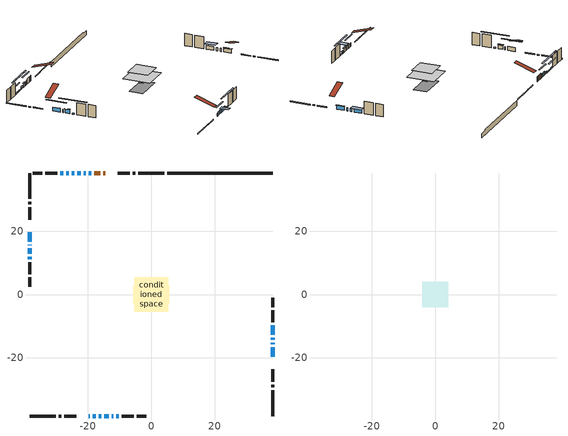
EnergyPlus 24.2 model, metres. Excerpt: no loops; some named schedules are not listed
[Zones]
conditioned space
 floor outside (Floor1 construction): -0.92,-0.92 -0.92,0.92 0.92,0.92 0.92,-0.92 z0.67
 floor adiabatic (AdiabaticFloorConstruction): -5.42,-5.42 -5.42,5.42 5.42,5.42 5.42,-5.42 z3.11
 floor foundation (Slab1 construction): -5.61,-2.72 -5.61,2.72 5.61,2.72 5.61,-2.72 z-1.34
 wall outside (RimJoist1 construction): 4.1,38.35 -4.08,38.35 / -38.35,-38.35 -30.18,-38.35 / -38.35,38.35 -38.35,30.18 / 38.35,-38.35 38.35,-30.18 z0.67:0.97
 wall outside (RimJoist2 construction): -5.01,38.35 -5.82,38.35 / -29.25,-38.35 -28.43,-38.35 / -38.35,29.25 -38.35,28.43 / 38.35,-29.25 38.35,-28.43 z0.67:0.97
 wall outside (RimJoist4 construction): -6.75,38.35 -10.62,38.35 / -27.5,-38.35 -23.63,-38.35 / -38.35,27.5 -38.35,23.63 / 38.35,-27.5 38.35,-23.63 z0.67:0.97
 wall outside (AdiabaticWallConstruction 1): -14.56,38.35 -15.19,38.35 / -16.11,38.35 -17.94,38.35 z0.67:2.7
 wall outside (AdiabaticWallConstruction): -19.7,-38.35 -19.38,-38.35 / -38.35,15.72 -38.35,15.51 / 38.35,-15.72 38.35,-15.19 / 38.35,-14.27 38.35,-13.63 z0.67:1.89; -18.86,38.35 -19.68,38.35 / -16.63,-38.35 -15.82,-38.35 z0.67:2.2; -18.45,-38.35 -17.56,-38.35 z0.67:2.12; -38.35,19.7 -38.35,16.65 / 38.35,-19.7 38.35,-16.65 / -38.35,14.58 -38.35,12.8 / 38.35,-12.7 38.35,-9.65 z0.67:2.19; -20.61,38.35 -21.37,38.35 z0.67:1.94; -22.3,38.35 -23.32,38.35 / -12.44,-38.35 -11.92,-38.35 z0.67:1.26; -14.89,-38.35 -13.36,-38.35 z0.67:2.07; -24.25,38.35 -25.06,38.35 / -25.99,38.35 -26.81,38.35 / -11,-38.35 -10.18,-38.35 / -38.35,11.87 -38.35,11.05 z0.67:1.08; -27.73,38.35 -28.75,38.35 z0.67:1.18
 wall outside (Wall1 construction): -29.68,38.35 -33.41,38.35 / -9.26,-38.35 -5.52,-38.35 / -38.35,10.13 -38.35,6.4 / 38.35,-8.72 38.35,-4.99 z0.67:5.55
 wall outside (Wall2 construction): -34.34,38.35 -37.42,38.35 / -4.59,-38.35 -1.51,-38.35 / -38.35,5.47 -38.35,2.39 / 38.35,-4.06 38.35,-0.98 z0.67:5.55
 wall foundation (FoundationWall1 construction): 5.02,38.35,-1.34 5.02,38.35,0.67 35.02,38.35,0.67 35.02,38.35,0.27 38.35,38.35,0.27 38.35,38.35,-1.34
 window (WindowConstruction 12): -19.7,-38.35 -19.38,-38.35 z0.67:1.89
 window (WindowConstruction 2): -18.87,38.35 -19.68,38.35 z0.67:2.19
 window (WindowConstruction 3): -18.45,-38.35 -17.56,-38.35 z0.67:2.12
 window (WindowConstruction 4): -16.63,-38.35 -15.82,-38.35 z0.67:2.19
 window (WindowConstruction 5): -38.35,19.7 -38.35,16.65 z0.67:2.19
 window (WindowConstruction 6): 38.35,-19.7 38.35,-16.65 z0.67:2.19
 window (WindowConstruction 7): -20.61,38.35 -21.37,38.35 z0.67:1.94
 window (WindowConstruction 8): -22.3,38.35 -23.32,38.35 z0.67:1.26
 window (WindowConstruction 13): -38.35,15.72 -38.35,15.51 z0.67:1.89
 window (WindowConstruction 9): -14.89,-38.35 -13.37,-38.35 z0.67:2.07
 window (WindowConstruction 10): -12.44,-38.35 -11.93,-38.35 z0.67:1.26
 window (WindowConstruction 11): -38.35,14.58 -38.35,12.8 z0.67:2.19
 window (WindowConstruction 16): -24.25,38.35 -25.06,38.35 z0.67:1.08
 window (WindowConstruction 17): -25.99,38.35 -26.8,38.35 z0.67:1.08
 window (WindowConstruction 18): -11,-38.35 -10.18,-38.35 z0.67:1.08
 window (WindowConstruction 19): -38.35,11.87 -38.35,11.06 z0.67:1.08
 window (WindowConstruction 14): 38.35,-15.72 38.35,-15.19 z0.67:1.89
 window (WindowConstruction 15): 38.35,-14.26 38.35,-13.63 z0.67:1.89
 window (WindowConstruction): 38.35,-12.7 38.35,-9.65 z0.67:2.19
 window (WindowConstruction 1): -27.73,38.35 -28.75,38.35 z0.67:1.18
 door (Door): -14.56,38.35 -15.19,38.35 z0.67:2.7
 door (Door 1): -16.12,38.35 -17.94,38.35 z0.67:2.7
 ceiling adiabatic (AdiabaticFloorConstruction): 5.42,-5.42 5.42,5.42 -5.42,5.42 -5.42,-5.42 z3.11
attic - vented
 floor to conditioned space (Floor2 construction Reversed): -4.04,-4.04 -4.04,4.04 4.04,4.04 4.04,-4.04 z5.55
 roof outside (Roof1 construction): -13.63,38.35,5.55 -13.63,30.48,8.17 -11.55,30.48,8.17 -11.55,38.35,5.55; -20.63,-38.35,5.55 -20.63,-30.48,8.17 -22.7,-30.48,8.17 -22.7,-38.35,5.55; -38.35,20.63,5.55 -30.48,20.63,8.17 -30.48,22.7,8.17 -38.35,22.7,5.55; 38.35,-20.63,5.55 30.48,-20.63,8.17 30.48,-22.7,8.17 38.35,-22.7,5.55
shading: -22.32,38.35 -16.23,38.35 -16.23,38.76 -22.32,38.76 z4.83; -14.92,-38.35 -21.09,-38.35 -21.09,-38.76 -14.92,-38.76 z4.76; -15.21,-38.35 -17.24,-38.35 -17.24,-41.7 -15.21,-41.7 z2.8; -38.35,14.01 -38.35,22.34 -38.76,22.34 -38.76,14.01 z4.83; 38.35,-16.45 38.35,-19.9 38.76,-19.9 38.76,-16.45 z2.4; -21.57,38.35 -20.41,38.35 -20.41,38.76 -21.57,38.76 z2.14; -23.52,38.35 -22.1,38.35 -22.1,38.76 -23.52,38.76 z1.46; -13.16,-38.35 -15.09,-38.35 -15.09,-38.76 -13.16,-38.76 z2.27; -11.73,-38.35 -12.64,-38.35 -12.64,-38.76 -11.73,-38.76 z1.46; -38.35,12.6 -38.35,14.78 -38.76,14.78 -38.76,12.6 z2.4; -30.35,38.35 -18.96,38.35 -18.96,38.76 -30.35,38.76 z6.37; -32.1,38.35 -20.7,38.35 -20.7,38.76 -32.1,38.76 z6.37; -4.89,-38.35 -16.29,-38.35 -16.29,-38.76 -4.89,-38.76 z6.37; -38.35,5.77 -38.35,17.16 -38.76,17.16 -38.76,5.77 z6.37; 38.35,-9.04 38.35,-13.31 40.33,-13.31 40.33,-9.04 z2.8; -31.39,38.35 -25.09,38.35 -25.09,38.76 -31.39,38.76 z3.82
[Building]
Building 1: Terrain=Suburbs
[Site:Location]
Erieau AUT_ON: Latitude {deg}=42.25; Longitude {deg}=-81.9; Time Zone {hr}=-5; Elevation {m}=178; Keep Site Location Information=Yes
[Site:GroundTemperature:Shallow]
5.2292, 3.30147, 3.1471, 4.0619, 7.73432, 11.3896, 14.5586, 16.5661, 16.7366, 15.1039, 12.0157, 8.47254
[Site:WaterMainsTemperature]
Calculation Method=Schedule; Temperature Schedule=mains temperature schedule
[Material] Roughness=Rough; Thermal Absorptance=0.9
Name | Thickness {m} | Conductivity {W/m-K} | Density {kg/m3} | Specific Heat {J/kg-K} | Solar Absorptance | Visible Absorptance
asphalt or fiberglass shingles | 0.00635 | 0.162714 | 1121.4 | 1465.45 | 0.4 | 0.4
ceiling stud and cavity | 0.1397 | 0.0764328 | 65.682 | 1177.47 | 0.7 | 0.7
concrete 4.0 in. | 0.1016 | 1.803125 | 2242.8 | 837.4 | 0.7 | 0.7
concrete 8.0 in. | 0.2032 | 1.803125 | 2242.8 | 837.4 | 0.7 | 0.7
door material | 0.04445 | 0.053851 | 512.64 | 1214.23 | 0.7 | 0.7
door material 1 | 0.04445 | 0.188738 | 512.64 | 1214.23 | 0.7 | 0.7
exterior vertical ins | 0.00733033 | 0.029427 | 32.04 | 1214.23 | 0.7 | 0.7
floor covering | 0.0127 | 0.0433444 | 54.468 | 1339.84 | 0.6 | 0.6
floor rigid ins; wall rigid ins | 0.512978 | 0.029427 | 32.04 | 1214.23 | 0.7 | 0.7
floor stud and cavity | 0.1397 | 0.0776907 | 92.3553 | 1139.71 | 0.7 | 0.7
floor stud and cavity 1 | 0.1397 | 1.75129 | 37.0049 | 1207.88 | 0.7 | 0.7
furniture material conditioned space 1 | 0.1524 | 0.115458 | 640.8 | 1214.23 | 0.6 | 0.6
gypsum board | 0.0127 | 0.160291 | 801 | 837.4 | 0.6 | 0.6
gypsum board 1 | 0.0127 | 0.160291 | 801 | 837.4 | 0.7 | 0.7
osb sheathing 0.5 in. | 0.0127 | 0.115458 | 512.64 | 1214.23 | 0.7 | 0.7
osb sheathing 0.75 in. | 0.01905 | 0.115458 | 512.64 | 1214.23 | 0.7 | 0.7
osb sheathing 2.0 in. | 0.0508 | 0.115458 | 512.64 | 1214.23 | 0.7 | 0.7
rim joist rigid ins | 0.051816 | 0.029427 | 32.04 | 1214.23 | 0.7 | 0.7
rim joist stud and cavity | 0.0508 | 0.107068 | 50.32683 | 1063.81 | 0.6 | 0.6
rim joist stud and cavity 1 | 0.0508 | 0.141021 | 125.044 | 1163.47 | 0.6 | 0.6
rim joist stud and cavity 2 | 0.0508 | 0.311623 | 125.044 | 1163.47 | 0.6 | 0.6
wall stud and cavity | 0.1397 | 0.247938 | 139.0536 | 1170.24 | 0.7 | 0.7
wall stud and cavity 1 | 0.1397 | 0.247165 | 139.0536 | 1170.24 | 0.7 | 0.7
wall stud and cavity 2 | 0.0889 | 0.380278 | 52.3479 | 1209.89 | 0.7 | 0.7
wall stud and cavity 3 | 0.0889 | 0.391764 | 83.0341 | 1211.67 | 0.7 | 0.7
wood siding | 0.0254 | 0.102417 | 544.68 | 1172.36 | 0.4 | 0.4
wood siding 1; wood siding 2; wood siding 3 | 0.0254 | 0.102417 | 544.68 | 1172.36 | 0.7 | 0.7
[WindowMaterial:SimpleGlazingSystem]
Name | U-Factor {W/m2-K} | Solar Heat Gain Coefficient
WindowMaterial | 5.8614 | 0.77
WindowMaterial 1 | 5.00743 | 0.62
WindowMaterial 10 | 5.46451 | 0.7
WindowMaterial 11 | 5.05796 | 0.63
WindowMaterial 12 | 3.02467 | 0.56
WindowMaterial 2 | 5.652449 | 0.74
WindowMaterial 3 | 5.68141 | 0.74
WindowMaterial 4 | 5.58034 | 0.72
WindowMaterial 5 | 5.08124 | 0.63
WindowMaterial 6 | 5.84096 | 0.77
WindowMaterial 7 | 5.69106 | 0.74
WindowMaterial 8 | 3.00253 | 0.58
WindowMaterial 9 | 4.65085 | 0.56
[Construction]
AdiabaticFloorConstruction: floor stud and cavity 1, floor rigid ins, osb sheathing 0.75 in., floor covering
AdiabaticWallConstruction: wood siding 2, wall rigid ins, wall stud and cavity 2, gypsum board
AdiabaticWallConstruction 1: wood siding 3, wall rigid ins, wall stud and cavity 2, gypsum board
Door: door material
Door 1: door material 1
Floor1 construction: floor stud and cavity, osb sheathing 0.75 in., floor covering
Floor2 construction Reversed: gypsum board, ceiling stud and cavity
FoundationWall1 construction: concrete 8.0 in., gypsum board 1
furniture construction conditioned space 1: furniture material conditioned space 1
PartitionWallConstruction: gypsum board, wall stud and cavity 3, gypsum board
RimJoist1 construction: wood siding 1, rim joist stud and cavity
RimJoist2 construction: wood siding 1, osb sheathing 2.0 in., rim joist stud and cavity 1
RimJoist4 construction: wood siding 1, rim joist rigid ins, osb sheathing 2.0 in., rim joist stud and cavity 2
Roof1 construction: asphalt or fiberglass shingles
Slab1 construction: concrete 4.0 in.
Wall1 construction: wood siding, osb sheathing 0.5 in., wall stud and cavity, gypsum board
Wall2 construction: wood siding, osb sheathing 0.5 in., wall stud and cavity 1, gypsum board
WindowConstruction; WindowConstruction 5; WindowConstruction 6: WindowMaterial
WindowConstruction 1; WindowConstruction 13: WindowMaterial 1
WindowConstruction 10; WindowConstruction 8: WindowMaterial 5
WindowConstruction 11: WindowMaterial 7
WindowConstruction 12: WindowMaterial 8
WindowConstruction 14: WindowMaterial 9
WindowConstruction 15: WindowMaterial 10
WindowConstruction 16: WindowMaterial 11
WindowConstruction 17; WindowConstruction 18; WindowConstruction 19: WindowMaterial 12
WindowConstruction 2; WindowConstruction 4: WindowMaterial 2
WindowConstruction 3: WindowMaterial 3
WindowConstruction 7: WindowMaterial 4
WindowConstruction 9: WindowMaterial 6
[Zone] Multiplier=1; Part of Total Floor Area=Yes
Name | Volume {m3}
attic - vented | 27.8239
conditioned space | 452.4
[Space]
Name | Zone | Volume {m3}
attic - vented 1 | attic - vented | 27.8239
conditioned space 1 | conditioned space | 452.4
[ZoneInfiltration:EffectiveLeakageArea]
infil attic - vented 1: Zone or Space=attic - vented 1; Schedule=Always On Discrete; Effective Air Leakage Area {cm2}=3135.36; Stack Coefficient=0.000182468; Wind Coefficient=9.12669e-06
[ZoneMixing]
whole house fan mix: Zone or Space=attic - vented; Schedule=Always On Continuous; Design Flow Rate Calculation Method=Flow/Zone; Design Flow Rate {m3/s}=0; Source Zone or Space=conditioned space
[SurfaceProperty:ExposedFoundationPerimeter]
Slab1: Exposed Perimeter Calculation Method=TotalExposedPerimeter; Total Exposed Perimeter {m}=33.326
[InternalMass] Zone or ZoneList=conditioned space; Space or SpaceList=conditioned space 1
Name | Construction | Surface Area {m2}
furniture mass conditioned space 1 | furniture construction conditioned space 1 | 72.7239
partition wall mass | PartitionWallConstruction | 181.81
[Lights]
interior lighting: Zone or ZoneList or Space or SpaceList=conditioned space 1; Schedule=interior lighting schedule; Design Level Calculation Method=LightingLevel; Lighting Level {W}=343.2; Return Air Fraction=0; Fraction Radiant=0.6; Fraction Visible=0.2; Fraction Replaceable=1
[People]
occupants: Zone or ZoneList or Space or SpaceList=conditioned space 1; Number of People Schedule=occupants schedule; Number of People Calculation Method=People; Number of People=3; Fraction Radiant=0.314171; Sensible Heat Fraction=0.56303; Activity Level Schedule=occupants activity schedule; Carbon Dioxide Generation Rate {m3/s-W}=0; Enable ASHRAE 55 Comfort Warnings=No; Mean Radiant Temperature Calculation Type=EnclosureAveraged
[ElectricEquipment] Zone or ZoneList or Space or SpaceList=conditioned space 1; Design Level Calculation Method=EquipmentLevel
Name | Schedule | Design Level {W} | Fraction Latent | Fraction Radiant | Fraction Lost
clothes dryer | clothes dryer schedule | 140.772 | 0.015 | 0.081 | 0.85
clothes washer | clothes washer schedule | 32.1985 | 0.03 | 0.162 | 0.7
cooking range | cooking range schedule | 215.147 | 0.08 | 0.432 | 0.2
dishwasher | dishwasher schedule | 66.8632 | 0.3 | 0.18 | 0.4
fridge | fridge schedule | 72.9452 | 0 | 0.6 | 0
mech vent bath fan 0 | mech vent bath fan 0 schedule | 50.2 | 0 | 0 | 1
mech vent house fan | mech vent house fan schedule | 0 | 0 | 0 | 1
mech vent house fan cfis | mech vent house fan cfis schedule | 0 | 0 | 0 | 0
misc plug loads | misc plug loads schedule | 494.7 | 0.045 | 0.513 | 0.1
whole house fan | Always On Discrete | 0 | 0 | 0 | 1
[OtherEquipment] Zone or ZoneList or Space or SpaceList=conditioned space 1; Design Level Calculation Method=EquipmentLevel
Name | Fuel Type | Schedule | Design Level {W} | Fraction Latent | Fraction Radiant | Fraction Lost
clothes dryer 1 | Electricity | clothes dryer schedule | 0 | 0.015 | 0.081 | 0.85
cooking range 1 | Electricity | cooking range schedule | 0 | 0.08 | 0.432 | 0.2
general water use latent | None | general water use schedule | 62.594 | 1 | 0 | 0
general water use sensible | None | general water use schedule | -61.6891 | 0 | 0.6 | 0
mech vent house fan latent load | None | Always On Discrete | 0 | 1 | 0 | 0
mech vent house fan sensible load | None | Always On Discrete | 0 | 0 | 0 | 0
water heater energy adjustment1 | NaturalGas | Always On Discrete | 0.01 | 0 | 0 | 1
[ZoneInfiltration:DesignFlowRate] Zone or ZoneList or Space or SpaceList=conditioned space 1; Schedule=Always On Discrete; Design Flow Rate Calculation Method=Flow/Zone; Design Flow Rate {m3/s}=0
infil flow; natural vent flow; whole house fan flow
[Foundation:Kiva]
Foundation Kiva 1: Initial Indoor Air Temperature {C}=18; Wall Height Above Grade {m}=0.670011; Wall Depth Below Slab {m}=0.2032; Custom Block Material Name 1=exterior vertical ins; Custom Block Depth 1 {m}=2.01; Custom Block X Position 1 {m}=0.2159; Custom Block Z Position 1 {m}=0
[Foundation:Kiva:Settings]
Soil Conductivity {W/m-K}=0.849921; Soil Density {kg/m3}=1842.3; Soil Specific Heat {J/kg-K}=418.7; Ground Solar Absorptivity=0.9; Ground Thermal Absorptivity=0.9; Ground Surface Roughness {m}=0.03; Far-Field Width {m}=40; Deep-Ground Boundary Condition=ZeroFlux; Deep-Ground Depth {m}=40; Minimum Cell Dimension {m}=0.2; Maximum Cell Growth Coefficient=3; Simulation Timestep=Timestep
[Exterior:Lights]
exterior lighting: Schedule=exterior lighting schedule; Design Level {W}=75.6
[Schedule:Constant]
Name | Hourly Value
Always On Continuous; mech vent house fan schedule; mech vent house fan cfis schedule; Always On Discrete | 1
occupants activity schedule | 117.228
fridge schedule | 0
[Schedule:Week:Daily]
interior lighting schedule Week Rule - Jan1-Jan27: interior lighting schedule day, interior lighting schedule day, interior lighting schedule day, interior lighting schedule day, interior lighting schedule day, interior lighting schedule day, interior lighting schedule day, interior lighting schedule default day, interior lighting schedule default day, interior lighting schedule default day, interior lighting schedule default day, interior lighting schedule default day
interior lighting schedule Week Rule - Jan28-Feb3: interior lighting schedule day, interior lighting schedule day, interior lighting schedule day, interior lighting schedule day, interior lighting schedule day 1, interior lighting schedule day 1, interior lighting schedule day 1, interior lighting schedule default day, interior lighting schedule default day, interior lighting schedule default day, interior lighting schedule default day, interior lighting schedule default day
interior lighting schedule Week Rule - Feb4-Feb24: interior lighting schedule day 1, interior lighting schedule day 1, interior lighting schedule day 1, interior lighting schedule day 1, interior lighting schedule day 1, interior lighting schedule day 1, interior lighting schedule day 1, interior lighting schedule default day, interior lighting schedule default day, interior lighting schedule default day, interior lighting schedule default day, interior lighting schedule default day
interior lighting schedule Week Rule - Feb25-Mar3: interior lighting schedule day 1, interior lighting schedule day 1, interior lighting schedule day 1, interior lighting schedule day 1, interior lighting schedule day 2, interior lighting schedule day 2, interior lighting schedule day 2, interior lighting schedule default day, interior lighting schedule default day, interior lighting schedule default day, interior lighting schedule default day, interior lighting schedule default day
interior lighting schedule Week Rule - Mar4-Mar31: interior lighting schedule day 2, interior lighting schedule day 2, interior lighting schedule day 2, interior lighting schedule day 2, interior lighting schedule day 2, interior lighting schedule day 2, interior lighting schedule day 2, interior lighting schedule default day, interior lighting schedule default day, interior lighting schedule default day, interior lighting schedule default day, interior lighting schedule default day
interior lighting schedule Week Rule - Apr1-Apr28: interior lighting schedule day 3, interior lighting schedule day 3, interior lighting schedule day 3, interior lighting schedule day 3, interior lighting schedule day 3, interior lighting schedule day 3, interior lighting schedule day 3, interior lighting schedule default day, interior lighting schedule default day, interior lighting schedule default day, interior lighting schedule default day, interior lighting schedule default day
interior lighting schedule Week Rule - Apr29-May5: interior lighting schedule day 3, interior lighting schedule day 3, interior lighting schedule day 4, interior lighting schedule day 4, interior lighting schedule day 4, interior lighting schedule day 4, interior lighting schedule day 4, interior lighting schedule default day, interior lighting schedule default day, interior lighting schedule default day, interior lighting schedule default day, interior lighting schedule default day
interior lighting schedule Week Rule - May6-May26: interior lighting schedule day 4, interior lighting schedule day 4, interior lighting schedule day 4, interior lighting schedule day 4, interior lighting schedule day 4, interior lighting schedule day 4, interior lighting schedule day 4, interior lighting schedule default day, interior lighting schedule default day, interior lighting schedule default day, interior lighting schedule default day, interior lighting schedule default day
interior lighting schedule Week Rule - May27-Jun2: interior lighting schedule day 4, interior lighting schedule day 4, interior lighting schedule day 4, interior lighting schedule day 4, interior lighting schedule day 4, interior lighting schedule day 5, interior lighting schedule day 5, interior lighting schedule default day, interior lighting schedule default day, interior lighting schedule default day, interior lighting schedule default day, interior lighting schedule default day
interior lighting schedule Week Rule - Jun3-Jun30: interior lighting schedule day 5, interior lighting schedule day 5, interior lighting schedule day 5, interior lighting schedule day 5, interior lighting schedule day 5, interior lighting schedule day 5, interior lighting schedule day 5, interior lighting schedule default day, interior lighting schedule default day, interior lighting schedule default day, interior lighting schedule default day, interior lighting schedule default day
interior lighting schedule Week Rule - Jul1-Jul28: interior lighting schedule day 6, interior lighting schedule day 6, interior lighting schedule day 6, interior lighting schedule day 6, interior lighting schedule day 6, interior lighting schedule day 6, interior lighting schedule day 6, interior lighting schedule default day, interior lighting schedule default day, interior lighting schedule default day, interior lighting schedule default day, interior lighting schedule default day
interior lighting schedule Week Rule - Jul29-Aug4: interior lighting schedule day 6, interior lighting schedule day 6, interior lighting schedule day 6, interior lighting schedule day 7, interior lighting schedule day 7, interior lighting schedule day 7, interior lighting schedule day 7, interior lighting schedule default day, interior lighting schedule default day, interior lighting schedule default day, interior lighting schedule default day, interior lighting schedule default day
interior lighting schedule Week Rule - Aug5-Aug25: interior lighting schedule day 7, interior lighting schedule day 7, interior lighting schedule day 7, interior lighting schedule day 7, interior lighting schedule day 7, interior lighting schedule day 7, interior lighting schedule day 7, interior lighting schedule default day, interior lighting schedule default day, interior lighting schedule default day, interior lighting schedule default day, interior lighting schedule default day
interior lighting schedule Week Rule - Aug26-Sep1: interior lighting schedule day 7, interior lighting schedule day 7, interior lighting schedule day 7, interior lighting schedule day 7, interior lighting schedule day 7, interior lighting schedule day 7, interior lighting schedule day 8, interior lighting schedule default day, interior lighting schedule default day, interior lighting schedule default day, interior lighting schedule default day, interior lighting schedule default day
interior lighting schedule Week Rule - Sep2-Sep29: interior lighting schedule day 8, interior lighting schedule day 8, interior lighting schedule day 8, interior lighting schedule day 8, interior lighting schedule day 8, interior lighting schedule day 8, interior lighting schedule day 8, interior lighting schedule default day, interior lighting schedule default day, interior lighting schedule default day, interior lighting schedule default day, interior lighting schedule default day
interior lighting schedule Week Rule - Sep30-Oct6: interior lighting schedule day 8, interior lighting schedule day 9, interior lighting schedule day 9, interior lighting schedule day 9, interior lighting schedule day 9, interior lighting schedule day 9, interior lighting schedule day 9, interior lighting schedule default day, interior lighting schedule default day, interior lighting schedule default day, interior lighting schedule default day, interior lighting schedule default day
interior lighting schedule Week Rule - Oct7-Oct27: interior lighting schedule day 9, interior lighting schedule day 9, interior lighting schedule day 9, interior lighting schedule day 9, interior lighting schedule day 9, interior lighting schedule day 9, interior lighting schedule day 9, interior lighting schedule default day, interior lighting schedule default day, interior lighting schedule default day, interior lighting schedule default day, interior lighting schedule default day
interior lighting schedule Week Rule - Oct28-Nov3: interior lighting schedule day 9, interior lighting schedule day 9, interior lighting schedule day 9, interior lighting schedule day 9, interior lighting schedule day 10, interior lighting schedule day 10, interior lighting schedule day 10, interior lighting schedule default day, interior lighting schedule default day, interior lighting schedule default day, interior lighting schedule default day, interior lighting schedule default day
interior lighting schedule Week Rule - Nov4-Nov24: interior lighting schedule day 10, interior lighting schedule day 10, interior lighting schedule day 10, interior lighting schedule day 10, interior lighting schedule day 10, interior lighting schedule day 10, interior lighting schedule day 10, interior lighting schedule default day, interior lighting schedule default day, interior lighting schedule default day, interior lighting schedule default day, interior lighting schedule default day
interior lighting schedule Week Rule - Nov25-Dec1: interior lighting schedule day 10, interior lighting schedule day 10, interior lighting schedule day 10, interior lighting schedule day 10, interior lighting schedule day 10, interior lighting schedule day 10, interior lighting schedule day 11, interior lighting schedule default day, interior lighting schedule default day, interior lighting schedule default day, interior lighting schedule default day, interior lighting schedule default day
interior lighting schedule Week Rule - Dec2-Dec31: interior lighting schedule day 11, interior lighting schedule day 11, interior lighting schedule day 11, interior lighting schedule day 11, interior lighting schedule day 11, interior lighting schedule day 11, interior lighting schedule day 11, interior lighting schedule default day, interior lighting schedule default day, interior lighting schedule default day, interior lighting schedule default day, interior lighting schedule default day
occupants schedule Week Rule - Jan1-Dec31: occupants schedule day, occupants schedule day, occupants schedule day, occupants schedule day, occupants schedule day, occupants schedule day, occupants schedule day, occupants schedule default day, occupants schedule default day, occupants schedule default day, occupants schedule default day, occupants schedule default day
clothes dryer schedule Week Rule - Jan1-Dec31: clothes dryer schedule day, clothes dryer schedule day, clothes dryer schedule day, clothes dryer schedule day, clothes dryer schedule day, clothes dryer schedule day, clothes dryer schedule day, clothes dryer schedule default day, clothes dryer schedule default day, clothes dryer schedule default day, clothes dryer schedule default day, clothes dryer schedule default day
clothes washer schedule Week Rule - Jan1-Dec31: clothes washer schedule day, clothes washer schedule day, clothes washer schedule day, clothes washer schedule day, clothes washer schedule day, clothes washer schedule day, clothes washer schedule day, clothes washer schedule default day, clothes washer schedule default day, clothes washer schedule default day, clothes washer schedule default day, clothes washer schedule default day
cooking range schedule Week Rule - Jan1-Dec31: cooking range schedule day, cooking range schedule day, cooking range schedule day, cooking range schedule day, cooking range schedule day, cooking range schedule day, cooking range schedule day, cooking range schedule default day, cooking range schedule default day, cooking range schedule default day, cooking range schedule default day, cooking range schedule default day
dishwasher schedule Week Rule - Jan1-Dec31: dishwasher schedule day, dishwasher schedule day, dishwasher schedule day, dishwasher schedule day, dishwasher schedule day, dishwasher schedule day, dishwasher schedule day, dishwasher schedule default day, dishwasher schedule default day, dishwasher schedule default day, dishwasher schedule default day, dishwasher schedule default day
mech vent bath fan 0 schedule Week Rule - Jan1-Dec31: mech vent bath fan 0 schedule day, mech vent bath fan 0 schedule day, mech vent bath fan 0 schedule day, mech vent bath fan 0 schedule day, mech vent bath fan 0 schedule day, mech vent bath fan 0 schedule day, mech vent bath fan 0 schedule day, mech vent bath fan 0 schedule default day, mech vent bath fan 0 schedule default day, mech vent bath fan 0 schedule default day, mech vent bath fan 0 schedule default day, mech vent bath fan 0 schedule default day
misc plug loads schedule Week Rule - Jan1-Dec31: misc plug loads schedule day, misc plug loads schedule day, misc plug loads schedule day, misc plug loads schedule day, misc plug loads schedule day, misc plug loads schedule day, misc plug loads schedule day, misc plug loads schedule default day, misc plug loads schedule default day, misc plug loads schedule default day, misc plug loads schedule default day, misc plug loads schedule default day
general water use schedule Week Rule - Jan1-Dec31: general water use schedule day, general water use schedule day, general water use schedule day, general water use schedule day, general water use schedule day, general water use schedule day, general water use schedule day, general water use schedule default day, general water use schedule default day, general water use schedule default day, general water use schedule default day, general water use schedule default day
exterior lighting schedule Week Rule - Jan1-Jan27: exterior lighting schedule day, exterior lighting schedule day, exterior lighting schedule day, exterior lighting schedule day, exterior lighting schedule day, exterior lighting schedule day, exterior lighting schedule day, exterior lighting schedule default day, exterior lighting schedule default day, exterior lighting schedule default day, exterior lighting schedule default day, exterior lighting schedule default day
exterior lighting schedule Week Rule - Jan28-Feb3: exterior lighting schedule day, exterior lighting schedule day, exterior lighting schedule day, exterior lighting schedule day, exterior lighting schedule day 1, exterior lighting schedule day 1, exterior lighting schedule day 1, exterior lighting schedule default day, exterior lighting schedule default day, exterior lighting schedule default day, exterior lighting schedule default day, exterior lighting schedule default day
exterior lighting schedule Week Rule - Feb4-Feb24: exterior lighting schedule day 1, exterior lighting schedule day 1, exterior lighting schedule day 1, exterior lighting schedule day 1, exterior lighting schedule day 1, exterior lighting schedule day 1, exterior lighting schedule day 1, exterior lighting schedule default day, exterior lighting schedule default day, exterior lighting schedule default day, exterior lighting schedule default day, exterior lighting schedule default day
exterior lighting schedule Week Rule - Feb25-Mar3: exterior lighting schedule day 1, exterior lighting schedule day 1, exterior lighting schedule day 1, exterior lighting schedule day 1, exterior lighting schedule day 2, exterior lighting schedule day 2, exterior lighting schedule day 2, exterior lighting schedule default day, exterior lighting schedule default day, exterior lighting schedule default day, exterior lighting schedule default day, exterior lighting schedule default day
exterior lighting schedule Week Rule - Mar4-Mar31: exterior lighting schedule day 2, exterior lighting schedule day 2, exterior lighting schedule day 2, exterior lighting schedule day 2, exterior lighting schedule day 2, exterior lighting schedule day 2, exterior lighting schedule day 2, exterior lighting schedule default day, exterior lighting schedule default day, exterior lighting schedule default day, exterior lighting schedule default day, exterior lighting schedule default day
exterior lighting schedule Week Rule - Apr1-Apr28: exterior lighting schedule day 3, exterior lighting schedule day 3, exterior lighting schedule day 3, exterior lighting schedule day 3, exterior lighting schedule day 3, exterior lighting schedule day 3, exterior lighting schedule day 3, exterior lighting schedule default day, exterior lighting schedule default day, exterior lighting schedule default day, exterior lighting schedule default day, exterior lighting schedule default day
exterior lighting schedule Week Rule - Apr29-May5: exterior lighting schedule day 3, exterior lighting schedule day 3, exterior lighting schedule day 4, exterior lighting schedule day 4, exterior lighting schedule day 4, exterior lighting schedule day 4, exterior lighting schedule day 4, exterior lighting schedule default day, exterior lighting schedule default day, exterior lighting schedule default day, exterior lighting schedule default day, exterior lighting schedule default day
exterior lighting schedule Week Rule - May6-May26: exterior lighting schedule day 4, exterior lighting schedule day 4, exterior lighting schedule day 4, exterior lighting schedule day 4, exterior lighting schedule day 4, exterior lighting schedule day 4, exterior lighting schedule day 4, exterior lighting schedule default day, exterior lighting schedule default day, exterior lighting schedule default day, exterior lighting schedule default day, exterior lighting schedule default day
exterior lighting schedule Week Rule - May27-Jun2: exterior lighting schedule day 4, exterior lighting schedule day 4, exterior lighting schedule day 4, exterior lighting schedule day 4, exterior lighting schedule day 4, exterior lighting schedule day 5, exterior lighting schedule day 5, exterior lighting schedule default day, exterior lighting schedule default day, exterior lighting schedule default day, exterior lighting schedule default day, exterior lighting schedule default day
exterior lighting schedule Week Rule - Jun3-Jun30: exterior lighting schedule day 5, exterior lighting schedule day 5, exterior lighting schedule day 5, exterior lighting schedule day 5, exterior lighting schedule day 5, exterior lighting schedule day 5, exterior lighting schedule day 5, exterior lighting schedule default day, exterior lighting schedule default day, exterior lighting schedule default day, exterior lighting schedule default day, exterior lighting schedule default day
exterior lighting schedule Week Rule - Jul1-Jul28: exterior lighting schedule day 6, exterior lighting schedule day 6, exterior lighting schedule day 6, exterior lighting schedule day 6, exterior lighting schedule day 6, exterior lighting schedule day 6, exterior lighting schedule day 6, exterior lighting schedule default day, exterior lighting schedule default day, exterior lighting schedule default day, exterior lighting schedule default day, exterior lighting schedule default day
exterior lighting schedule Week Rule - Jul29-Aug4: exterior lighting schedule day 6, exterior lighting schedule day 6, exterior lighting schedule day 6, exterior lighting schedule day 7, exterior lighting schedule day 7, exterior lighting schedule day 7, exterior lighting schedule day 7, exterior lighting schedule default day, exterior lighting schedule default day, exterior lighting schedule default day, exterior lighting schedule default day, exterior lighting schedule default day
exterior lighting schedule Week Rule - Aug5-Aug25: exterior lighting schedule day 7, exterior lighting schedule day 7, exterior lighting schedule day 7, exterior lighting schedule day 7, exterior lighting schedule day 7, exterior lighting schedule day 7, exterior lighting schedule day 7, exterior lighting schedule default day, exterior lighting schedule default day, exterior lighting schedule default day, exterior lighting schedule default day, exterior lighting schedule default day
exterior lighting schedule Week Rule - Aug26-Sep1: exterior lighting schedule day 7, exterior lighting schedule day 7, exterior lighting schedule day 7, exterior lighting schedule day 7, exterior lighting schedule day 7, exterior lighting schedule day 7, exterior lighting schedule day 8, exterior lighting schedule default day, exterior lighting schedule default day, exterior lighting schedule default day, exterior lighting schedule default day, exterior lighting schedule default day
[Schedule:Year]
interior lighting schedule: interior lighting schedule Week Rule - Jan1-Jan27, 1, 1, 1, 27, interior lighting schedule Week Rule - Jan28-Feb3, 1, 28, 2, 3, interior lighting schedule Week Rule - Feb4-Feb24, 2, 4, 2, 24, interior lighting schedule Week Rule - Feb25-Mar3, 2, 25, 3, 3, interior lighting schedule Week Rule - Mar4-Mar31, 3, 4, 3, 31, interior lighting schedule Week Rule - Apr1-Apr28, 4, 1, 4, 28, interior lighting schedule Week Rule - Apr29-May5, 4, 29, 5, 5, interior lighting schedule Week Rule - May6-May26, 5, 6, 5, 26, interior lighting schedule Week Rule - May27-Jun2, 5, 27, 6, 2, interior lighting schedule Week Rule - Jun3-Jun30, 6, 3, 6, 30, interior lighting schedule Week Rule - Jul1-Jul28, 7, 1, 7, 28, interior lighting schedule Week Rule - Jul29-Aug4, 7, 29, 8, 4, interior lighting schedule Week Rule - Aug5-Aug25, 8, 5, 8, 25, interior lighting schedule Week Rule - Aug26-Sep1, 8, 26, 9, 1, interior lighting schedule Week Rule - Sep2-Sep29, 9, 2, 9, 29, interior lighting schedule Week Rule - Sep30-Oct6, 9, 30, 10, 6, interior lighting schedule Week Rule - Oct7-Oct27, 10, 7, 10, 27, interior lighting schedule Week Rule - Oct28-Nov3, 10, 28, 11, 3, interior lighting schedule Week Rule - Nov4-Nov24, 11, 4, 11, 24, interior lighting schedule Week Rule - Nov25-Dec1, 11, 25, 12, 1, interior lighting schedule Week Rule - Dec2-Dec31, 12, 2, 12, 31
occupants schedule: occupants schedule Week Rule - Jan1-Dec31, 1, 1, 12, 31
clothes dryer schedule: clothes dryer schedule Week Rule - Jan1-Dec31, 1, 1, 12, 31
clothes washer schedule: clothes washer schedule Week Rule - Jan1-Dec31, 1, 1, 12, 31
cooking range schedule: cooking range schedule Week Rule - Jan1-Dec31, 1, 1, 12, 31
dishwasher schedule: dishwasher schedule Week Rule - Jan1-Dec31, 1, 1, 12, 31
mech vent bath fan 0 schedule: mech vent bath fan 0 schedule Week Rule - Jan1-Dec31, 1, 1, 12, 31
misc plug loads schedule: misc plug loads schedule Week Rule - Jan1-Dec31, 1, 1, 12, 31
general water use schedule: general water use schedule Week Rule - Jan1-Dec31, 1, 1, 12, 31
exterior lighting schedule: exterior lighting schedule Week Rule - Jan1-Jan27, 1, 1, 1, 27, exterior lighting schedule Week Rule - Jan28-Feb3, 1, 28, 2, 3, exterior lighting schedule Week Rule - Feb4-Feb24, 2, 4, 2, 24, exterior lighting schedule Week Rule - Feb25-Mar3, 2, 25, 3, 3, exterior lighting schedule Week Rule - Mar4-Mar31, 3, 4, 3, 31, exterior lighting schedule Week Rule - Apr1-Apr28, 4, 1, 4, 28, exterior lighting schedule Week Rule - Apr29-May5, 4, 29, 5, 5, exterior lighting schedule Week Rule - May6-May26, 5, 6, 5, 26, exterior lighting schedule Week Rule - May27-Jun2, 5, 27, 6, 2, exterior lighting schedule Week Rule - Jun3-Jun30, 6, 3, 6, 30, exterior lighting schedule Week Rule - Jul1-Jul28, 7, 1, 7, 28, exterior lighting schedule Week Rule - Jul29-Aug4, 7, 29, 8, 4, exterior lighting schedule Week Rule - Aug5-Aug25, 8, 5, 8, 25, exterior lighting schedule Week Rule - Aug26-Sep1, 8, 26, 9, 1, exterior lighting schedule Week Rule - Sep2-Sep29, 9, 2, 9, 29, exterior lighting schedule Week Rule - Sep30-Oct6, 9, 30, 10, 6, exterior lighting schedule Week Rule - Oct7-Oct27, 10, 7, 10, 27, exterior lighting schedule Week Rule - Oct28-Nov3, 10, 28, 11, 3, exterior lighting schedule Week Rule - Nov4-Nov24, 11, 4, 11, 24, exterior lighting schedule Week Rule - Nov25-Dec1, 11, 25, 12, 1, exterior lighting schedule Week Rule - Dec2-Dec31, 12, 2, 12, 31
[Schedule:Compact]
mains temperature schedule: Through: 01/01, For: AllDays, Until: 24:00, 8.89333, Through: 01/02, For: AllDays, Until: 24:00, 8.82722, Through: 01/03, For: AllDays, Until: 24:00, 8.76167, Through: 01/04, For: AllDays, Until: 24:00, 8.69778, Through: 01/05, For: AllDays, Until: 24:00, 8.635, Through: 01/06, For: AllDays, Until: 24:00, 8.57333, Through: 01/07, For: AllDays, Until: 24:00, 8.51333, Through: 01/08, For: AllDays, Until: 24:00, 8.455, Through: 01/09, For: AllDays, Until: 24:00, 8.39778, Through: 01/10, For: AllDays, Until: 24:00, 8.34167, Through: 01/11, For: AllDays, Until: 24:00, 8.28722, Through: 01/12, For: AllDays, Until: 24:00, 8.23444, Through: 01/13, For: AllDays, Until: 24:00, 8.18278, Through: 01/14, For: AllDays, Until: 24:00, 8.13222, Through: 01/15, For: AllDays, Until: 24:00, 8.08389, Through: 01/16, For: AllDays, Until: 24:00, 8.03667, Through: 01/17, For: AllDays, Until: 24:00, 7.99111, Through: 01/18, For: AllDays, Until: 24:00, 7.94667, Through: 01/19, For: AllDays, Until: 24:00, 7.90389, Through: 01/20, For: AllDays, Until: 24:00, 7.86278, Through: 01/21, For: AllDays, Until: 24:00, 7.82333, Through: 01/22, For: AllDays, Until: 24:00, 7.78556, Through: 01/23, For: AllDays, Until: 24:00, 7.74889, Through: 01/24, For: AllDays, Until: 24:00, 7.71444, Through: 01/25, For: AllDays, Until: 24:00, 7.68111, Through: 01/26, For: AllDays, Until: 24:00, 7.64944, Through: 01/27, For: AllDays, Until: 24:00, 7.61944, Through: 01/28, For: AllDays, Until: 24:00, 7.59111, Through: 01/29, For: AllDays, Until: 24:00, 7.56444, Through: 01/30, For: AllDays, Until: 24:00, 7.53944, Through: 01/31, For: AllDays, Until: 24:00, 7.51611, Through: 02/01, For: AllDays, Until: 24:00, 7.49444, Through: 02/02, For: AllDays, Until: 24:00, 7.47389, Through: 02/03, For: AllDays, Until: 24:00, 7.45556, Through: 02/04, For: AllDays, Until: 24:00, 7.43889, Through: 02/05, For: AllDays, Until: 24:00, 7.42389, Through: 02/06, For: AllDays, Until: 24:00, 7.41056, Through: 02/07, For: AllDays, Until: 24:00, 7.39889, Through: 02/08, For: AllDays, Until: 24:00, 7.38833, Through: 02/09, For: AllDays, Until: 24:00, 7.38, Through: 02/10, For: AllDays, Until: 24:00, 7.37389, Through: 02/11, For: AllDays, Until: 24:00, 7.36889, Through: 02/12, For: AllDays, Until: 24:00, 7.36556, Through: 02/13, For: AllDays, Until: 24:00, 7.36389, Through: 02/14, For: AllDays, Until: 24:00, 7.36389, Through: 02/15, For: AllDays, Until: 24:00, 7.36611, Through: 02/16, For: AllDays, Until: 24:00, 7.36944, Through: 02/17, For: AllDays, Until: 24:00, 7.375, Through: 02/18, For: AllDays, Until: 24:00, 7.38167, Through: 02/19, For: AllDays, Until: 24:00, 7.39056, Through: 02/20, For: AllDays, Until: 24:00, 7.40056, Through: 02/21, For: AllDays, Until: 24:00, 7.41278, Through: 02/22, For: AllDays, Until: 24:00, 7.42667, Through: 02/23, For: AllDays, Until: 24:00, 7.44222, Through: 02/24, For: AllDays, Until: 24:00, 7.45889, Through: 02/25, For: AllDays, Until: 24:00, 7.47778, Through: 02/26, For: AllDays, Until: 24:00, 7.49833, Through: 02/27, For: AllDays, Until: 24:00, 7.52056, Through: 02/28, For: AllDays, Until: 24:00, 7.54444, Through: 03/01, For: AllDays, Until: 24:00, 7.56944, Through: 03/02, For: AllDays, Until: 24:00, 7.59667, Through: 03/03, For: AllDays, Until: 24:00, 7.62556, Through: 03/04, For: AllDays, Until: 24:00, 7.65556, Through: 03/05, For: AllDays, Until: 24:00, 7.68778, Through: 03/06, For: AllDays, Until: 24:00, 7.72111, Through: 03/07, For: AllDays, Until: 24:00, 7.75611, Through: 03/08, For: AllDays, Until: 24:00, 7.79278, Through: 03/09, For: AllDays, Until: 24:00, 7.83111, Through: 03/10, For: AllDays, Until: 24:00, 7.87111, Through: 03/11, For: AllDays, Until: 24:00, 7.91222, Through: 03/12, For: AllDays, Until: 24:00, 7.95556, Through: 03/13, For: AllDays, Until: 24:00, 8, Through: 03/14, For: AllDays, Until: 24:00, 8.04556, Through: 03/15, For: AllDays, Until: 24:00, 8.09333, Through: 03/16, For: AllDays, Until: 24:00, 8.14222, Through: 03/17, For: AllDays, Until: 24:00, 8.19278, Through: 03/18, For: AllDays, Until: 24:00, 8.24444, Through: 03/19, For: AllDays, Until: 24:00, 8.29778, Through: 03/20, For: AllDays, Until: 24:00, 8.35278, Through: 03/21, For: AllDays, Until: 24:00, 8.40889, Through: 03/22, For: AllDays, Until: 24:00, 8.46611, Through: 03/23, For: AllDays, Until: 24:00, 8.52556, Through: 03/24, For: AllDays, Until: 24:00, 8.58556, Through: 03/25, For: AllDays, Until: 24:00, 8.64722, Through: 03/26, For: AllDays, Until: 24:00, 8.71, Through: 03/27, For: AllDays, Until: 24:00, 8.77444, Through: 03/28, For: AllDays, Until: 24:00, 8.84, Through: 03/29, For: AllDays, Until: 24:00, 8.90667, Through: 03/30, For: AllDays, Until: 24:00, 8.975, Through: 03/31, For: AllDays, Until: 24:00, 9.04389, Through: 04/01, For: AllDays, Until: 24:00, 9.11444, Through: 04/02, For: AllDays, Until: 24:00, 9.18611, Through: 04/03, For: AllDays, Until: 24:00, 9.25889, Through: 04/04, For: AllDays, Until: 24:00, 9.33278, Through: 04/05, For: AllDays, Until: 24:00, 9.40833, Through: 04/06, For: AllDays, Until: 24:00, 9.48444, Through: 04/07, For: AllDays, Until: 24:00, 9.56167, Through: 04/08, For: AllDays, Until: 24:00, 9.64, Through: 04/09, For: AllDays, Until: 24:00, 9.71889, Through: 04/10, For: AllDays, Until: 24:00, 9.79944, Through: 04/11, For: AllDays, Until: 24:00, 9.88056, Through: 04/12, For: AllDays, Until: 24:00, 9.96333, Through: 04/13, For: AllDays, Until: 24:00, 10.0461, Through: 04/14, For: AllDays, Until: 24:00, 10.1306, Through: 04/15, For: AllDays, Until: 24:00, 10.2156, Through: 04/16, For: AllDays, Until: 24:00, 10.3011, Through: 04/17, For: AllDays, Until: 24:00, 10.3878, Through: 04/18, For: AllDays, Until: 24:00, 10.4756, Through: 04/19, For: AllDays, Until: 24:00, 10.5639, Through: 04/20, For: AllDays, Until: 24:00, 10.6528, Through: 04/21, For: AllDays, Until: 24:00, 10.7422, Through: 04/22, For: AllDays, Until: 24:00, 10.8328, Through: 04/23, For: AllDays, Until: 24:00, 10.9239, Through: 04/24, For: AllDays, Until: 24:00, 11.0156, Through: 04/25, For: AllDays, Until: 24:00, 11.1083, Through: 04/26, For: AllDays, Until: 24:00, 11.2011, Through: 04/27, For: AllDays, Until: 24:00, 11.295, Through: 04/28, For: AllDays, Until: 24:00, 11.3889, Through: 04/29, For: AllDays, Until: 24:00, 11.4833, Through: 04/30, For: AllDays, Until: 24:00, 11.5783, Through: 05/01, For: AllDays, Until: 24:00, 11.6739, Through: 05/02, For: AllDays, Until: 24:00, 11.77, Through: 05/03, For: AllDays, Until: 24:00, 11.8661, Through: 05/04, For: AllDays, Until: 24:00, 11.9633, Through: 05/05, For: AllDays, Until: 24:00, 12.06, Through: 05/06, For: AllDays, Until: 24:00, 12.1578, Through: 05/07, For: AllDays, Until: 24:00, 12.255, Through: 05/08, For: AllDays, Until: 24:00, 12.3533, Through: 05/09, For: AllDays, Until: 24:00, 12.4511, Through: 05/10, For: AllDays, Until: 24:00, 12.5494, Through: 05/11, For: AllDays, Until: 24:00, 12.6483, Through: 05/12, For: AllDays, Until: 24:00, 12.7467, Through: 05/13, For: AllDays, Until: 24:00, 12.8456, Through: 05/14, For: AllDays, Until: 24:00, 12.9444, Through: 05/15, For: AllDays, Until: 24:00, 13.0433, Through: 05/16, For: AllDays, Until: 24:00, 13.1422, Through: 05/17, For: AllDays, Until: 24:00, 13.2411, Through: 05/18, For: AllDays, Until: 24:00, 13.34, Through: 05/19, For: AllDays, Until: 24:00, 13.4383, Through: 05/20, For: AllDays, Until: 24:00, 13.5372, Through: 05/21, For: AllDays, Until: 24:00, 13.6356, Through: 05/22, For: AllDays, Until: 24:00, 13.7339, Through: 05/23, For: AllDays, Until: 24:00, 13.8322, Through: 05/24, For: AllDays, Until: 24:00, 13.9306, Through: 05/25, For: AllDays, Until: 24:00, 14.0283, Through: 05/26, For: AllDays, Until: 24:00, 14.1256, Through: 05/27, For: AllDays, Until: 24:00, 14.2228, Through: 05/28, For: AllDays, Until: 24:00, 14.3194, Through: 05/29, For: AllDays, Until: 24:00, 14.4161, Through: 05/30, For: AllDays, Until: 24:00, 14.5122, Through: 05/31, For: AllDays, Until: 24:00, 14.6078, Through: 06/01, For: AllDays, Until: 24:00, 14.7033, Through: 06/02, For: AllDays, Until: 24:00, 14.7978, Through: 06/03, For: AllDays, Until: 24:00, 14.8922, Through: 06/04, For: AllDays, Until: 24:00, 14.9861, Through: 06/05, For: AllDays, Until: 24:00, 15.0789, Through: 06/06, For: AllDays, Until: 24:00, 15.1717, Through: 06/07, For: AllDays, Until: 24:00, 15.2639, Through: 06/08, For: AllDays, Until: 24:00, 15.355, Through: 06/09, For: AllDays, Until: 24:00, 15.4456, Through: 06/10, For: AllDays, Until: 24:00, 15.5356, Through: 06/11, For: AllDays, Until: 24:00, 15.625, Through: 06/12, For: AllDays, Until: 24:00, 15.7139, Through: 06/13, For: AllDays, Until: 24:00, 15.8017, Through: 06/14, For: AllDays, Until: 24:00, 15.8883, Through: 06/15, For: AllDays, Until: 24:00, 15.9744, Through: 06/16, For: AllDays, Until: 24:00, 16.06, Through: 06/17, For: AllDays, Until: 24:00, 16.1444, Through: 06/18, For: AllDays, Until: 24:00, 16.2278, Through: 06/19, For: AllDays, Until: 24:00, 16.3106, Through: 06/20, For: AllDays, Until: 24:00, 16.3922, Through: 06/21, For: AllDays, Until: 24:00, 16.4728, Through: 06/22, For: AllDays, Until: 24:00, 16.5522, Through: 06/23, For: AllDays, Until: 24:00, 16.6311, Through: 06/24, For: AllDays, Until: 24:00, 16.7089, Through: 06/25, For: AllDays, Until: 24:00, 16.7856, Through: 06/26, For: AllDays, Until: 24:00, 16.8606, Through: 06/27, For: AllDays, Until: 24:00, 16.935, Through: 06/28, For: AllDays, Until: 24:00, 17.0083, Through: 06/29, For: AllDays, Until: 24:00, 17.0806, Through: 06/30, For: AllDays, Until: 24:00, 17.1511, Through: 07/01, For: AllDays, Until: 24:00, 17.2211, Through: 07/02, For: AllDays, Until: 24:00, 17.2894, Through: 07/03, For: AllDays, Until: 24:00, 17.3567, Through: 07/04, For: AllDays, Until: 24:00, 17.4228, Through: 07/05, For: AllDays, Until: 24:00, 17.4878, Through: 07/06, For: AllDays, Until: 24:00, 17.5511, Through: 07/07, For: AllDays, Until: 24:00, 17.6133, Through: 07/08, For: AllDays, Until: 24:00, 17.6739, Through: 07/09, For: AllDays, Until: 24:00, 17.7333, Through: 07/10, For: AllDays, Until: 24:00, 17.7911, Through: 07/11, For: AllDays, Until: 24:00, 17.8478, Through: 07/12, For: AllDays, Until: 24:00, 17.9033, Through: 07/13, For: AllDays, Until: 24:00, 17.9572, Through: 07/14, For: AllDays, Until: 24:00, 18.0094, Through: 07/15, For: AllDays, Until: 24:00, 18.0606, Through: 07/16, For: AllDays, Until: 24:00, 18.11, Through: 07/17, For: AllDays, Until: 24:00, 18.1578, Through: 07/18, For: AllDays, Until: 24:00, 18.2044, Through: 07/19, For: AllDays, Until: 24:00, 18.2494, Through: 07/20, For: AllDays, Until: 24:00, 18.2928, Through: 07/21, For: AllDays, Until: 24:00, 18.335, Through: 07/22, For: AllDays, Until: 24:00, 18.3756, Through: 07/23, For: AllDays, Until: 24:00, 18.4139, Through: 07/24, For: AllDays, Until: 24:00, 18.4517, Through: 07/25, For: AllDays, Until: 24:00, 18.4872, Through: 07/26, For: AllDays, Until: 24:00, 18.5211, Through: 07/27, For: AllDays, Until: 24:00, 18.5539, Through: 07/28, For: AllDays, Until: 24:00, 18.5844, Through: 07/29, For: AllDays, Until: 24:00, 18.6139, Through: 07/30, For: AllDays, Until: 24:00, 18.6417, Through: 07/31, For: AllDays, Until: 24:00, 18.6678, Through: 08/01, For: AllDays, Until: 24:00, 18.6917, Through: 08/02, For: AllDays, Until: 24:00, 18.7144, Through: 08/03, For: AllDays, Until: 24:00, 18.7356, Through: 08/04, For: AllDays, Until: 24:00, 18.755, Through: 08/05, For: AllDays, Until: 24:00, 18.7728, Through: 08/06, For: AllDays, Until: 24:00, 18.7889, Through: 08/07, For: AllDays, Until: 24:00, 18.8028, Through: 08/08, For: AllDays, Until: 24:00, 18.8156, Through: 08/09, For: AllDays, Until: 24:00, 18.8267, Through: 08/10, For: AllDays, Until: 24:00, 18.8361, Through: 08/11, For: AllDays, Until: 24:00, 18.8433, Through: 08/12, For: AllDays, Until: 24:00, 18.8494, Through: 08/13, For: AllDays, Until: 24:00, 18.8533, Through: 08/14, For: AllDays, Until: 24:00, 18.8561, Through: 08/15, For: AllDays, Until: 24:00, 18.8567, Through: 08/16, For: AllDays, Until: 24:00, 18.8561, Through: 08/17, For: AllDays, Until: 24:00, 18.8533, Through: 08/18, For: AllDays, Until: 24:00, 18.8489, Through: 08/19, For: AllDays, Until: 24:00, 18.8428, Through: 08/20, For: AllDays, Until: 24:00, 18.835, Through: 08/21, For: AllDays, Until: 24:00, 18.8256, Through: 08/22, For: AllDays, Until: 24:00, 18.8144, Through: 08/23, For: AllDays, Until: 24:00, 18.8017, Through: 08/24, For: AllDays, Until: 24:00, 18.7872, Through: 08/25, For: AllDays, Until: 24:00, 18.7711, Through: 08/26, For: AllDays, Until: 24:00, 18.7533, Through: 08/27, For: AllDays, Until: 24:00, 18.7339, Through: 08/28, For: AllDays, Until: 24:00, 18.7128, Through: 08/29, For: AllDays, Until: 24:00, 18.69, Through: 08/30, For: AllDays, Until: 24:00, 18.6656, Through: 08/31, For: AllDays, Until: 24:00, 18.6394, Through: 09/01, For: AllDays, Until: 24:00, 18.6117, Through: 09/02, For: AllDays, Until: 24:00, 18.5822, Through: 09/03, For: AllDays, Until: 24:00, 18.5511, Through: 09/04, For: AllDays, Until: 24:00, 18.5183, Through: 09/05, For: AllDays, Until: 24:00, 18.4839, Through: 09/06, For: AllDays, Until: 24:00, 18.4483, Through: 09/07, For: AllDays, Until: 24:00, 18.4111, Through: 09/08, For: AllDays, Until: 24:00, 18.3717, Through: 09/09, For: AllDays, Until: 24:00, 18.3311, Through: 09/10, For: AllDays, Until: 24:00, 18.2894, Through: 09/11, For: AllDays, Until: 24:00, 18.2456, Through: 09/12, For: AllDays, Until: 24:00, 18.2006, Through: 09/13, For: AllDays, Until: 24:00, 18.1539, Through: 09/14, For: AllDays, Until: 24:00, 18.1056, Through: 09/15, For: AllDays, Until: 24:00, 18.0561, Through: 09/16, For: AllDays, Until: 24:00, 18.005, Through: 09/17, For: AllDays, Until: 24:00, 17.9528, Through: 09/18, For: AllDays, Until: 24:00, 17.8983, Through: 09/19, For: AllDays, Until: 24:00, 17.8433, Through: 09/20, For: AllDays, Until: 24:00, 17.7867, Through: 09/21, For: AllDays, Until: 24:00, 17.7283, Through: 09/22, For: AllDays, Until: 24:00, 17.6689, Through: 09/23, For: AllDays, Until: 24:00, 17.6078, Through: 09/24, For: AllDays, Until: 24:00, 17.5456, Through: 09/25, For: AllDays, Until: 24:00, 17.4822, Through: 09/26, For: AllDays, Until: 24:00, 17.4172, Through: 09/27, For: AllDays, Until: 24:00, 17.3511, Through: 09/28, For: AllDays, Until: 24:00, 17.2839, Through: 09/29, For: AllDays, Until: 24:00, 17.215, Through: 09/30, For: AllDays, Until: 24:00, 17.1456, Through: 10/01, For: AllDays, Until: 24:00, 17.0744, Through: 10/02, For: AllDays, Until: 24:00, 17.0022, Through: 10/03, For: AllDays, Until: 24:00, 16.9289, Through: 10/04, For: AllDays, Until: 24:00, 16.8544, Through: 10/05, For: AllDays, Until: 24:00, 16.7789, Through: 10/06, For: AllDays, Until: 24:00, 16.7022, Through: 10/07, For: AllDays, Until: 24:00, 16.6244, Through: 10/08, For: AllDays, Until: 24:00, 16.5456, Through: 10/09, For: AllDays, Until: 24:00, 16.4661, Through: 10/10, For: AllDays, Until: 24:00, 16.385, Through: 10/11, For: AllDays, Until: 24:00, 16.3033, Through: 10/12, For: AllDays, Until: 24:00, 16.2206, Through: 10/13, For: AllDays, Until: 24:00, 16.1372, Through: 10/14, For: AllDays, Until: 24:00, 16.0528, Through: 10/15, For: AllDays, Until: 24:00, 15.9672, Through: 10/16, For: AllDays, Until: 24:00, 15.8811, Through: 10/17, For: AllDays, Until: 24:00, 15.7939, Through: 10/18, For: AllDays, Until: 24:00, 15.7061, Through: 10/19, For: AllDays, Until: 24:00, 15.6172, Through: 10/20, For: AllDays, Until: 24:00, 15.5283, Through: 10/21, For: AllDays, Until: 24:00, 15.4383, Through: 10/22, For: AllDays, Until: 24:00, 15.3472, Through: 10/23, For: AllDays, Until: 24:00, 15.2561, Through: 10/24, For: AllDays, Until: 24:00, 15.1639, Through: 10/25, For: AllDays, Until: 24:00, 15.0711, Through: 10/26, For: AllDays, Until: 24:00, 14.9778, Through: 10/27, For: AllDays, Until: 24:00, 14.8839, Through: 10/28, For: AllDays, Until: 24:00, 14.79, Through: 10/29, For: AllDays, Until: 24:00, 14.695, Through: 10/30, For: AllDays, Until: 24:00, 14.6, Through: 10/31, For: AllDays, Until: 24:00, 14.5039, Through: 11/01, For: AllDays, Until: 24:00, 14.4078, Through: 11/02, For: AllDays, Until: 24:00, 14.3111, Through: 11/03, For: AllDays, Until: 24:00, 14.2144, Through: 11/04, For: AllDays, Until: 24:00, 14.1172, Through: 11/05, For: AllDays, Until: 24:00, 14.02, Through: 11/06, For: AllDays, Until: 24:00, 13.9222, Through: 11/07, For: AllDays, Until: 24:00, 13.8239, Through: 11/08, For: AllDays, Until: 24:00, 13.7256, Through: 11/09, For: AllDays, Until: 24:00, 13.6272, Through: 11/10, For: AllDays, Until: 24:00, 13.5289, Through: 11/11, For: AllDays, Until: 24:00, 13.43, Through: 11/12, For: AllDays, Until: 24:00, 13.3311, Through: 11/13, For: AllDays, Until: 24:00, 13.2322, Through: 11/14, For: AllDays, Until: 24:00, 13.1333, Through: 11/15, For: AllDays, Until: 24:00, 13.0344, Through: 11/16, For: AllDays, Until: 24:00, 12.9356, Through: 11/17, For: AllDays, Until: 24:00, 12.8372, Through: 11/18, For: AllDays, Until: 24:00, 12.7383, Through: 11/19, For: AllDays, Until: 24:00, 12.6394, Through: 11/20, For: AllDays, Until: 24:00, 12.5411, Through: 11/21, For: AllDays, Until: 24:00, 12.4428, Through: 11/22, For: AllDays, Until: 24:00, 12.3444, Through: 11/23, For: AllDays, Until: 24:00, 12.2467, Through: 11/24, For: AllDays, Until: 24:00, 12.1494, Through: 11/25, For: AllDays, Until: 24:00, 12.0517, Through: 11/26, For: AllDays, Until: 24:00, 11.955, Through: 11/27, For: AllDays, Until: 24:00, 11.8583, Through: 11/28, For: AllDays, Until: 24:00, 11.7617, Through: 11/29, For: AllDays, Until: 24:00, 11.6661, Through: 11/30, For: AllDays, Until: 24:00, 11.5706, Through: 12/01, For: AllDays, Until: 24:00, 11.4756, Through: 12/02, For: AllDays, Until: 24:00, 11.3806, Through: 12/03, For: AllDays, Until: 24:00, 11.2867, Through: 12/04, For: AllDays, Until: 24:00, 11.1933, Through: 12/05, For: AllDays, Until: 24:00, 11.1, Through: 12/06, For: AllDays, Until: 24:00, 11.0078, Through: 12/07, For: AllDays, Until: 24:00, 10.9161, Through: 12/08, For: AllDays, Until: 24:00, 10.825, Through: 12/09, For: AllDays, Until: 24:00, 10.735, Through: 12/10, For: AllDays, Until: 24:00, 10.645, Through: 12/11, For: AllDays, Until: 24:00, 10.5561, Through: 12/12, For: AllDays, Until: 24:00, 10.4678, Through: 12/13, For: AllDays, Until: 24:00, 10.3806, Through: 12/14, For: AllDays, Until: 24:00, 10.2939, Through: 12/15, For: AllDays, Until: 24:00, 10.2083, Through: 12/16, For: AllDays, Until: 24:00, 10.1233, Through: 12/17, For: AllDays, Until: 24:00, 10.0389, Through: 12/18, For: AllDays, Until: 24:00, 9.95611, Through: 12/19, For: AllDays, Until: 24:00, 9.87389, Through: 12/20, For: AllDays, Until: 24:00, 9.79278, Through: 12/21, For: AllDays, Until: 24:00, 9.71222, Through: 12/22, For: AllDays, Until: 24:00, 9.63333, Through: 12/23, For: AllDays, Until: 24:00, 9.555, Through: 12/24, For: AllDays, Until: 24:00, 9.47778, Through: 12/25, For: AllDays, Until: 24:00, 9.40167, Through: 12/26, For: AllDays, Until: 24:00, 9.32667, Through: 12/27, For: AllDays, Until: 24:00, 9.25278, Through: 12/28, For: AllDays, Until: 24:00, 9.18, Through: 12/29, For: AllDays, Until: 24:00, 9.10833, Through: 12/30, For: AllDays, Until: 24:00, 9.03833, Through: 12/31, For: AllDays, Until: 24:00, 8.96889
